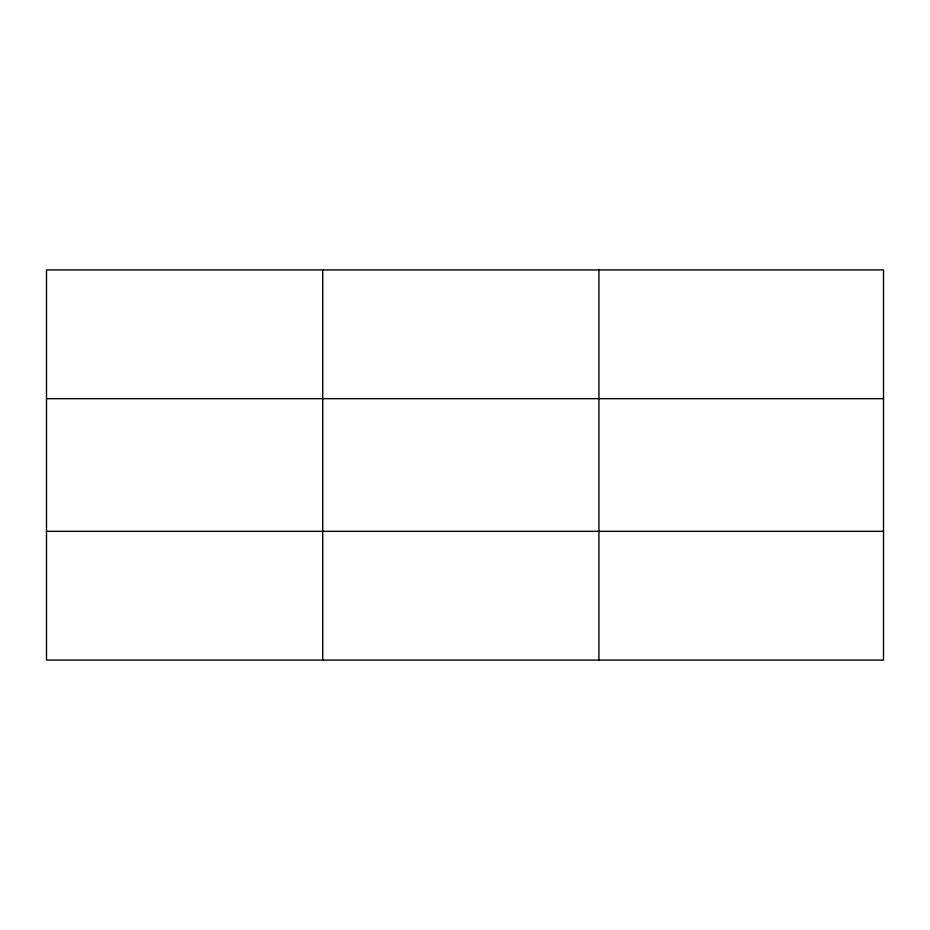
<?xml version="1.0" encoding="UTF-8"?>
<svg xmlns="http://www.w3.org/2000/svg" width="930" height="930" viewBox="0 0 930 930"><rect width="100%" height="100%" fill="white"/><g stroke="black" fill="none" stroke-linecap="round" stroke-linejoin="round"><path stroke-width="1.4" d="M322.71 660.079L322.71 269.921M598.92 660.079L598.92 269.921M46.5 398.668L883.5 398.668M46.5 531.332L883.5 531.332M883.5 643.99L883.5 660.079L46.5 660.079L46.5 269.921L883.5 269.921L883.5 643.99"/></g></svg>
